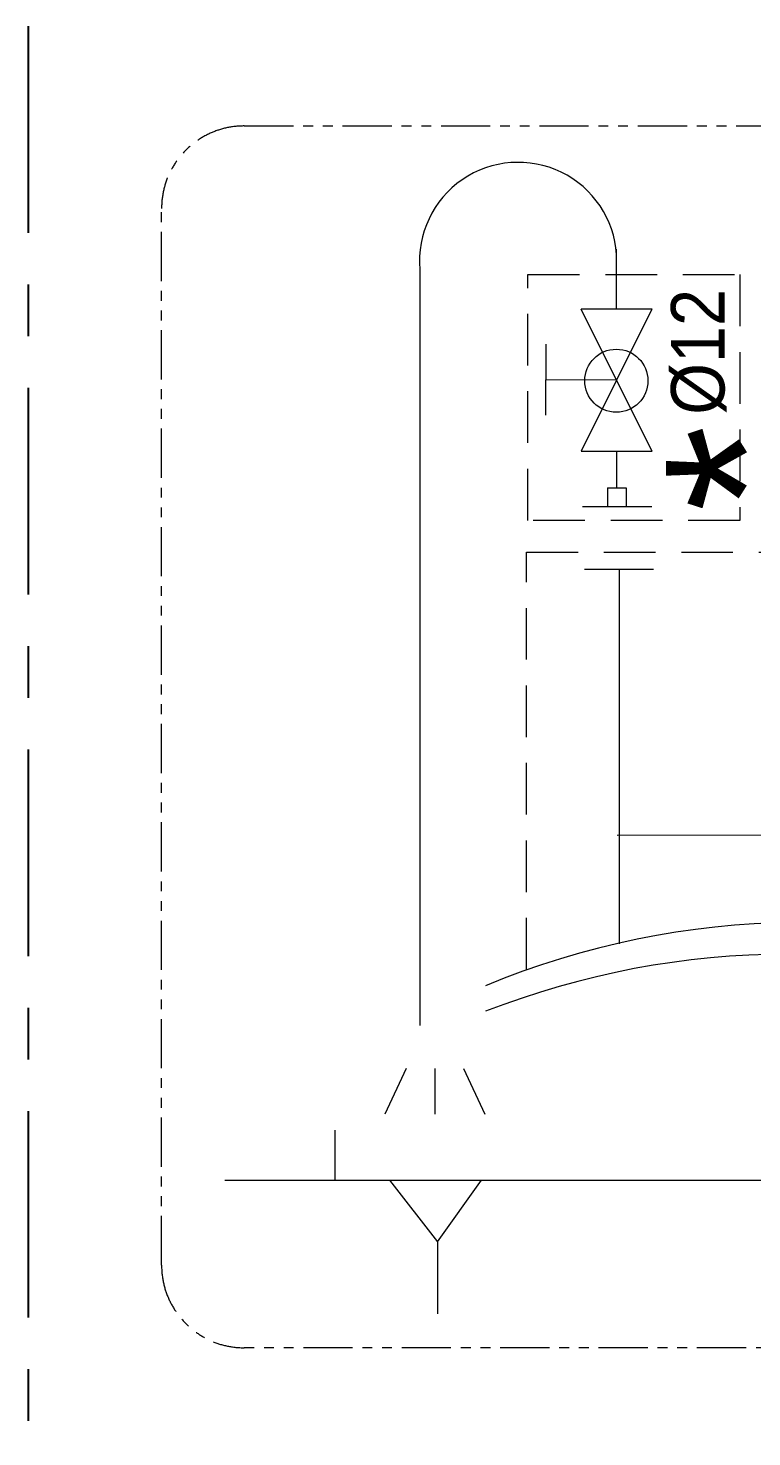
# Model space of a CAD drawing. Extents: x -553847 to 4496999, y 514150 to 878882.
# Drawn here: x 4281278 to 4283029, y 805124 to 808533 of the extents above; entities that cross this region are included whole.
import ezdxf

# ---------------------------------------------------------------- set-up
doc = ezdxf.new("R2010")
doc.units = 0
doc.header["$LTSCALE"] = 25
doc.header["$MEASUREMENT"] = 0
for name, pattern in [('CENTER', [7, 4, -1, 1, -1]), ('DASHED', [0.75, 0.5, -0.25]), ('PHANTOM2', [31.75, 15.875, -3.175, 3.175, -3.175, 3.175, -3.175])]:
    doc.linetypes.add(name, pattern=pattern)
doc.layers.get('0').update_dxf_attribs({"linetype": 'CONTINUOUS', "lineweight": 9})
doc.layers.add('0.1 Defpoints', color=7, linetype='CONTINUOUS', plot=False)
doc.layers.add('0.3 Text', color=7, linetype='CONTINUOUS')
doc.styles.add('ARIAL', font='arial.ttf')
doc.styles.get("Standard").update_dxf_attribs({"font": '', "width": 0.95, "height": 250})
doc.styles.get('Standard').set_extended_font_data('Gulim')

msp = doc.modelspace()

# ---------------------------------------------------------------- linework, layer by layer
at = {"color": 9, "linetype": 'PHANTOM2', "ltscale": 0.3}
for p, q in [((4281800.3, 808295.9), (4285396.3, 808295.9)), ((4281600.3, 805539.4), (4281600.3, 808095.9)), ((4285396.3, 805339.4), (4281800.3, 805339.4))]:
    msp.add_line(p, q, dxfattribs=at)
at = {"color": 9}
for p, q in [((4282701.5, 807852.6), (4282701.5, 807998)), ((4282225.5, 807948.8), (4282225.5, 806119.2)), ((4282701.5, 807680.9), (4282615.7, 807852.6)), ((4282787.3, 807852.6), (4282615.7, 807852.6)), ((4282701.5, 807680.9), (4282787.3, 807852.6)), ((4282530.3, 807596.1), (4282531.3, 807767.7)), ((4282702.5, 807680.9), (4282530.8, 807681.9)), ((4282701.5, 807680.9), (4282615.7, 807509.3)), ((4282700.8, 807682.4), (4282700.8, 807679.5)), ((4282701.5, 807680.9), (4282701.5, 807680.9)), ((4282787.3, 807509.3), (4282701.5, 807680.9)), ((4282702, 807680), (4282702, 807681.9)), ((4282615.7, 807509.3), (4282787.3, 807509.3)), ((4282702.2, 807420.6), (4282702.2, 807509.3)), ((4282679.4, 807420.6), (4282724.9, 807420.6)), ((4282679.4, 807420.6), (4282679.4, 807374.6)), ((4282724.9, 807420.6), (4282724.9, 807374.6)), ((4282786.6, 807374.6), (4282619.2, 807374.6)), ((4282791.1, 807222.6), (4282623.7, 807222.6)), ((4282707.4, 807222.6), (4282707.4, 806316.8)), ((4282703.1, 806580.1), (4283062.2, 806580.3)), ((4282192.2, 806015.3), (4282140.5, 805904.6)), ((4282261.5, 806015.3), (4282261.5, 805904.6)), ((4282330.9, 806015.3), (4282382.6, 805904.6)), ((4282019.9, 805865.7), (4282019.9, 805744.9)), ((4281753.1, 805744.9), (4285365.3, 805744.9)), ((4282152.1, 805744.9), (4282267.8, 805595.6)), ((4282267.8, 805595.6), (4282374.8, 805744.9)), ((4282267.8, 805595.6), (4282267.8, 805421.5))]:
    msp.add_line(p, q, dxfattribs=at)
at = {"color": 9, "linetype": 'DASHED', "lineweight": 15, "ltscale": 10}
for p, q in [((4282483.1, 806254.5), (4282483.1, 807264.8)), ((4282483.1, 807264.8), (4285245, 807264.8))]:
    msp.add_line(p, q, dxfattribs=at)
msp.add_lwpolyline([(4282486.8, 807936.3), (4282999.8, 807936.3), (4282999.8, 807341.3), (4282486.8, 807341.3)], close=True, dxfattribs=at)
at = {"color": 9}
msp.add_circle((4282700.8, 807679.5), 76.3, dxfattribs=at)
at = {"color": 9, "linetype": 'PHANTOM2', "ltscale": 0.3}
for centre, start, end in [((4281800.3, 808095.9), 90, 180), ((4281800.3, 805539.4), 180, 270)]:
    msp.add_arc(centre, 200, start, end, dxfattribs=at)
at = {"color": 9}
for centre, radius, start, end in [((4282463.3, 807969.2), 238.7, 3.7494, 184.9011), ((4283155.1, 804356.2), 2012.9, 68.9474, 112.5228), ((4283121, 804262.1), 2030, 69.1123, 111.2868)]:
    msp.add_arc(centre, radius, start, end, dxfattribs=at)
at = {"layer": '0.1 Defpoints', "color": 252, "linetype": 'CENTER', "ltscale": 5, "true_color": 0x939598}
msp.add_line((4281277.5, 817287.3), (4281277.5, 791813.5), dxfattribs=at)

# ---------------------------------------------------------------- texts
at = {"color": 9, "linetype": 'DASHED', "lineweight": 15, "ltscale": 20, "style": 'ARIAL'}
msp.add_text('*', height=384.9, rotation=90, dxfattribs=at).set_placement((4283205.6, 807362.2))
at = {"layer": '0.3 Text', "color": 9, "width": 0.95}
msp.add_text('Ø12', height=129.6, rotation=90, dxfattribs=at).set_placement((4282962.6, 807597.1))

doc.saveas('drawing.dxf')
